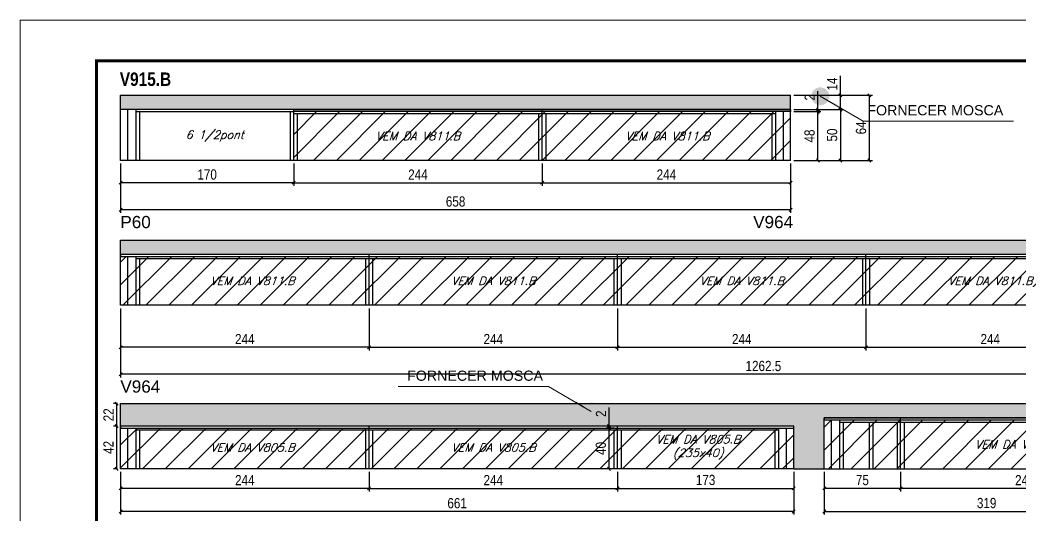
# Model space of a CAD drawing. Extents: x 3309 to 9563, y -2522 to 14608.
# Drawn here: x 6493 to 7475, y 10675 to 11162 of the extents above; entities that cross this region are included whole.
import ezdxf

# ---------------------------------------------------------------- set-up
doc = ezdxf.new("R2010")
doc.units = 0
doc.linetypes.add('DASHED', pattern=[0.75, 0.5, -0.25])
for name, color, linetype in [('5', 5, 'Continuous'), ('COTA', 241, 'Continuous'), ('NOMENCLATURA', 7, 'Continuous'), ('Painéis', 200, 'Continuous'), ('SARR_2.2x7', 40, 'Continuous'), ('SARR_3.5x7', 81, 'Continuous'), ('texto', 7, 'Continuous')]:
    doc.layers.add(name, color=color, linetype=linetype)
for name, color, linetype, lineweight in [('CARIMBO', 255, 'Continuous', 9), ('Folhas', 255, 'Continuous', 9), ('Hachura', 251, 'Continuous', 9), ('SARRAFO DE PRESSAO', 251, 'DASHED', 9)]:
    doc.layers.add(name, color=color, linetype=linetype, lineweight=lineweight)
doc.styles.add('ARIAL', font='arial.ttf')
doc.styles.add('COTA TECNICA', font='techl___.ttf', dxfattribs={"height": 10})
doc.styles.add('Romans', font='romans.shx')
doc.styles.get("Standard").update_dxf_attribs({"font": 'arial.ttf'})
doc.styles.add('TECNICA', font='techb___.ttf', dxfattribs={"height": 10})
doc.dimstyles.new('3x', dxfattribs={"dimtxt": 10, "dimasz": 5, "dimexe": 7, "dimexo": 5, "dimgap": 4, "dimtad": 1, "dimdec": 4, "dimlfac": 0.333333, "dimdsep": 46, "dimtxsty": 'Standard', "dimblk": 'DOT', "dimcen": 0.09, "dimclrd": 1, "dimclre": 1, "dimclrt": 2, "dimadec": 0, "dimazin": 2, "dimtfac": 1, "dimtdec": 4, "dimtmove": 0, "dimatfit": 3, "dimldrblk": 'DOT', "dimfxl": 1, "dimtolj": 1, "dimtzin": 0, "dimlwd": 9, "dimlwe": 9, "dimarcsym": 0})
doc.dimstyles.new('PAINEL', dxfattribs={"dimtxt": 10, "dimasz": 3, "dimexe": 3, "dimexo": 3, "dimgap": 3, "dimtad": 1, "dimdec": 1, "dimzin": 12, "dimdsep": 46, "dimtxsty": 'COTA TECNICA', "dimblk1": 'OBLIQUE', "dimblk2": 'OBLIQUE', "dimsah": 1, "dimcen": 0.9, "dimclrd": 4, "dimclre": 4, "dimclrt": 240, "dimadec": 1, "dimazin": 3, "dimtfac": 1, "dimtdec": 1, "dimtmove": 0, "dimatfit": 3, "dimfxl": 1, "dimtolj": 1, "dimtzin": 12, "dimarcsym": 0})

# ---------------------------------------------------------------- blocks, each defined once
blk = doc.blocks.new('9999999999')
at = {"layer": 'Folhas'}
blk.add_lwpolyline([(98138.98, 34190.21), (99623.98, 34190.21), (99623.98, 35240.21), (98138.98, 35240.21)], close=True, dxfattribs=at)
at = {"layer": 'Folhas', "color": 30, "const_width": 3}
blk.add_lwpolyline([(98213.98, 34230.21), (99583.98, 34230.21), (99583.98, 35200.21), (98213.98, 35200.21)], close=True, dxfattribs=at)
blk = doc.blocks.new('_Oblique')
at = {"color": 0, "linetype": 'ByBlock', "lineweight": -2}
blk.add_line((-0.5, -0.5), (0.5, 0.5), dxfattribs=at)
blk = doc.blocks.new('*D1642')
at = {"layer": 'COTA', "color": 4, "linetype": 'ByBlock', "lineweight": -2, "transparency": 16777216}
for p, q in [((6591.6, 11021.24), (6591.6, 10999.34)), ((6761.6, 11021.24), (6761.6, 10999.34)), ((6761.6, 11002.34), (6591.6, 11002.34))]:
    blk.add_line(p, q, dxfattribs=at)
at = {"layer": 'Defpoints', "color": 0, "linetype": 'ByBlock', "transparency": 16777216}
for p in [(6591.6, 11024.24), (6761.6, 11024.24), (6591.6, 11002.34)]:
    blk.add_point(p, dxfattribs=at)
at = {"layer": 'COTA', "color": 4, "linetype": 'ByBlock', "lineweight": -2, "transparency": 16777216, "xscale": 3, "yscale": 3, "zscale": 3, "rotation": 180}
blk.add_blockref('_Oblique', (6591.6, 11002.34), dxfattribs=at)
at = {"layer": 'COTA', "color": 4, "linetype": 'ByBlock', "lineweight": -2, "transparency": 16777216, "xscale": 3, "yscale": 3, "zscale": 3}
blk.add_blockref('_Oblique', (6761.6, 11002.34), dxfattribs=at)
at = {"layer": 'COTA', "color": 240, "linetype": 'ByBlock', "transparency": 16777216, "insert": (6676.6, 11010.44), "char_height": 10, "attachment_point": 5, "style": 'COTA TECNICA'}
blk.add_mtext('\\A1;170', dxfattribs=at)
blk = doc.blocks.new('*D1645')
at = {"layer": 'COTA', "color": 4, "linetype": 'ByBlock', "lineweight": -2, "transparency": 16777216}
for p, q in [((6591.6, 11021.24), (6591.6, 10972.82)), ((7249.6, 11021.24), (7249.6, 10972.82)), ((7249.6, 10975.82), (6591.6, 10975.82))]:
    blk.add_line(p, q, dxfattribs=at)
at = {"layer": 'Defpoints', "color": 0, "linetype": 'ByBlock', "transparency": 16777216}
for p in [(6591.6, 11024.24), (7249.6, 11024.24), (6591.6, 10975.82)]:
    blk.add_point(p, dxfattribs=at)
at = {"layer": 'COTA', "color": 4, "linetype": 'ByBlock', "lineweight": -2, "transparency": 16777216, "xscale": 3, "yscale": 3, "zscale": 3, "rotation": 180}
blk.add_blockref('_Oblique', (6591.6, 10975.82), dxfattribs=at)
at = {"layer": 'COTA', "color": 4, "linetype": 'ByBlock', "lineweight": -2, "transparency": 16777216, "xscale": 3, "yscale": 3, "zscale": 3}
blk.add_blockref('_Oblique', (7249.6, 10975.82), dxfattribs=at)
at = {"layer": 'COTA', "color": 240, "linetype": 'ByBlock', "transparency": 16777216, "insert": (6920.6, 10983.95), "char_height": 10, "attachment_point": 5, "style": 'COTA TECNICA'}
blk.add_mtext('\\A1;658', dxfattribs=at)
blk = doc.blocks.new('*D1643')
at = {"layer": 'COTA', "color": 4, "lineweight": -2, "transparency": 16777216}
for p, q in [((6761.6, 11021.24), (6761.6, 10999.34)), ((7005.6, 11021.24), (7005.6, 10999.34)), ((6761.6, 11002.34), (7005.6, 11002.34))]:
    blk.add_line(p, q, dxfattribs=at)
at = {"layer": 'Defpoints', "color": 0, "transparency": 16777216}
for p in [(6761.6, 11024.24, 0), (7005.6, 11024.24, 0), (7005.6, 11002.34)]:
    blk.add_point(p, dxfattribs=at)
at = {"layer": 'COTA', "color": 4, "lineweight": -2, "transparency": 16777216, "xscale": 3, "yscale": 3, "zscale": 3, "rotation": 180}
blk.add_blockref('_Oblique', (6761.6, 11002.34), dxfattribs=at)
at = {"layer": 'COTA', "color": 4, "lineweight": -2, "transparency": 16777216, "xscale": 3, "yscale": 3, "zscale": 3}
blk.add_blockref('_Oblique', (7005.6, 11002.34), dxfattribs=at)
at = {"layer": 'COTA', "color": 240, "transparency": 16777216, "insert": (6883.6, 11010.41), "char_height": 10, "attachment_point": 5, "style": 'COTA TECNICA'}
blk.add_mtext('\\A1;244', dxfattribs=at)
blk = doc.blocks.new('*D1646')
at = {"layer": 'COTA', "color": 4, "lineweight": -2, "transparency": 16777216}
for p, q in [((7005.6, 11021.24), (7005.6, 10999.34)), ((7249.6, 11021.24), (7249.6, 10999.34)), ((7005.6, 11002.34), (7249.6, 11002.34))]:
    blk.add_line(p, q, dxfattribs=at)
at = {"layer": 'Defpoints', "color": 0, "transparency": 16777216}
for p in [(7005.6, 11024.24, 0), (7249.6, 11024.24, 0), (7249.6, 11002.34)]:
    blk.add_point(p, dxfattribs=at)
at = {"layer": 'COTA', "color": 4, "lineweight": -2, "transparency": 16777216, "xscale": 3, "yscale": 3, "zscale": 3, "rotation": 180}
blk.add_blockref('_Oblique', (7005.6, 11002.34), dxfattribs=at)
at = {"layer": 'COTA', "color": 4, "lineweight": -2, "transparency": 16777216, "xscale": 3, "yscale": 3, "zscale": 3}
blk.add_blockref('_Oblique', (7249.6, 11002.34), dxfattribs=at)
at = {"layer": 'COTA', "color": 240, "transparency": 16777216, "insert": (7127.6, 11010.41), "char_height": 10, "attachment_point": 5, "style": 'COTA TECNICA'}
blk.add_mtext('\\A1;244', dxfattribs=at)
blk = doc.blocks.new('*D1649')
at = {"layer": 'COTA', "color": 4, "linetype": 'ByBlock', "lineweight": -2, "transparency": 16777216}
for p, q in [((6591.6, 10879.06), (6591.6, 10837.87)), ((6835.6, 10879.06), (6835.6, 10837.87)), ((6835.6, 10840.87), (6591.6, 10840.87))]:
    blk.add_line(p, q, dxfattribs=at)
at = {"layer": 'Defpoints', "color": 0, "linetype": 'ByBlock', "transparency": 16777216}
for p in [(6591.6, 10882.06), (6835.6, 10882.06), (6591.6, 10840.87)]:
    blk.add_point(p, dxfattribs=at)
at = {"layer": 'COTA', "color": 4, "linetype": 'ByBlock', "lineweight": -2, "transparency": 16777216, "xscale": 3, "yscale": 3, "zscale": 3, "rotation": 180}
blk.add_blockref('_Oblique', (6591.6, 10840.87), dxfattribs=at)
at = {"layer": 'COTA', "color": 4, "linetype": 'ByBlock', "lineweight": -2, "transparency": 16777216, "xscale": 3, "yscale": 3, "zscale": 3}
blk.add_blockref('_Oblique', (6835.6, 10840.87), dxfattribs=at)
at = {"layer": 'COTA', "color": 240, "linetype": 'ByBlock', "transparency": 16777216, "insert": (6713.6, 10848.94), "char_height": 10, "attachment_point": 5, "style": 'COTA TECNICA'}
blk.add_mtext('\\A1;244', dxfattribs=at)
blk = doc.blocks.new('*D1652')
at = {"layer": 'COTA', "color": 4, "linetype": 'ByBlock', "lineweight": -2, "transparency": 16777216}
for p, q in [((6591.6, 10879.06), (6591.6, 10811.35)), ((7854.1, 10879.06), (7854.1, 10811.35)), ((7854.1, 10814.35), (6591.6, 10814.35))]:
    blk.add_line(p, q, dxfattribs=at)
at = {"layer": 'Defpoints', "color": 0, "linetype": 'ByBlock', "transparency": 16777216}
for p in [(6591.6, 10882.06), (7854.1, 10882.06), (6591.6, 10814.35)]:
    blk.add_point(p, dxfattribs=at)
at = {"layer": 'COTA', "color": 4, "linetype": 'ByBlock', "lineweight": -2, "transparency": 16777216, "xscale": 3, "yscale": 3, "zscale": 3, "rotation": 180}
blk.add_blockref('_Oblique', (6591.6, 10814.35), dxfattribs=at)
at = {"layer": 'COTA', "color": 4, "linetype": 'ByBlock', "lineweight": -2, "transparency": 16777216, "xscale": 3, "yscale": 3, "zscale": 3}
blk.add_blockref('_Oblique', (7854.1, 10814.35), dxfattribs=at)
at = {"layer": 'COTA', "color": 240, "linetype": 'ByBlock', "transparency": 16777216, "insert": (7222.85, 10822.46), "char_height": 10, "attachment_point": 5, "style": 'COTA TECNICA'}
blk.add_mtext('\\A1;1262.5', dxfattribs=at)
blk = doc.blocks.new('*D1650')
at = {"layer": 'COTA', "color": 4, "lineweight": -2, "transparency": 16777216}
for p, q in [((6835.6, 10879.06), (6835.6, 10837.87)), ((7079.6, 10879.06), (7079.6, 10837.87)), ((6835.6, 10840.87), (7079.6, 10840.87))]:
    blk.add_line(p, q, dxfattribs=at)
at = {"layer": 'Defpoints', "color": 0, "transparency": 16777216}
for p in [(6835.6, 10882.06, 0), (7079.6, 10882.06, 0), (7079.6, 10840.87)]:
    blk.add_point(p, dxfattribs=at)
at = {"layer": 'COTA', "color": 4, "lineweight": -2, "transparency": 16777216, "xscale": 3, "yscale": 3, "zscale": 3, "rotation": 180}
blk.add_blockref('_Oblique', (6835.6, 10840.87), dxfattribs=at)
at = {"layer": 'COTA', "color": 4, "lineweight": -2, "transparency": 16777216, "xscale": 3, "yscale": 3, "zscale": 3}
blk.add_blockref('_Oblique', (7079.6, 10840.87), dxfattribs=at)
at = {"layer": 'COTA', "color": 240, "transparency": 16777216, "insert": (6957.6, 10848.94), "char_height": 10, "attachment_point": 5, "style": 'COTA TECNICA'}
blk.add_mtext('\\A1;244', dxfattribs=at)
blk = doc.blocks.new('*D1655')
at = {"layer": 'COTA', "color": 4, "lineweight": -2, "transparency": 16777216}
for p, q in [((7079.6, 10879.06), (7079.6, 10837.87)), ((7323.6, 10879.06), (7323.6, 10837.87)), ((7079.6, 10840.87), (7323.6, 10840.87))]:
    blk.add_line(p, q, dxfattribs=at)
at = {"layer": 'Defpoints', "color": 0, "transparency": 16777216}
for p in [(7079.6, 10882.06), (7323.6, 10882.06), (7323.6, 10840.87)]:
    blk.add_point(p, dxfattribs=at)
at = {"layer": 'COTA', "color": 4, "lineweight": -2, "transparency": 16777216, "xscale": 3, "yscale": 3, "zscale": 3, "rotation": 180}
blk.add_blockref('_Oblique', (7079.6, 10840.87), dxfattribs=at)
at = {"layer": 'COTA', "color": 4, "lineweight": -2, "transparency": 16777216, "xscale": 3, "yscale": 3, "zscale": 3}
blk.add_blockref('_Oblique', (7323.6, 10840.87), dxfattribs=at)
at = {"layer": 'COTA', "color": 240, "transparency": 16777216, "insert": (7201.6, 10848.94), "char_height": 10, "attachment_point": 5, "style": 'COTA TECNICA'}
blk.add_mtext('\\A1;244', dxfattribs=at)
blk = doc.blocks.new('*D1656')
at = {"layer": 'COTA', "color": 4, "lineweight": -2, "transparency": 16777216}
for p, q in [((7323.6, 10879.06), (7323.6, 10837.87)), ((7567.6, 10879.06), (7567.6, 10837.87)), ((7323.6, 10840.87), (7567.6, 10840.87))]:
    blk.add_line(p, q, dxfattribs=at)
at = {"layer": 'Defpoints', "color": 0, "transparency": 16777216}
for p in [(7323.6, 10882.06), (7567.6, 10882.06), (7567.6, 10840.87)]:
    blk.add_point(p, dxfattribs=at)
at = {"layer": 'COTA', "color": 4, "lineweight": -2, "transparency": 16777216, "xscale": 3, "yscale": 3, "zscale": 3, "rotation": 180}
blk.add_blockref('_Oblique', (7323.6, 10840.87), dxfattribs=at)
at = {"layer": 'COTA', "color": 4, "lineweight": -2, "transparency": 16777216, "xscale": 3, "yscale": 3, "zscale": 3}
blk.add_blockref('_Oblique', (7567.6, 10840.87), dxfattribs=at)
at = {"layer": 'COTA', "color": 240, "transparency": 16777216, "insert": (7445.6, 10848.94), "char_height": 10, "attachment_point": 5, "style": 'COTA TECNICA'}
blk.add_mtext('\\A1;244', dxfattribs=at)
blk = doc.blocks.new('*D1660')
at = {"layer": 'COTA', "color": 4, "linetype": 'ByBlock', "lineweight": -2, "transparency": 16777216}
for p, q in [((6591.6, 10718.59), (6591.6, 10699.38)), ((6835.6, 10718.59), (6835.6, 10699.38)), ((6835.6, 10702.38), (6591.6, 10702.38))]:
    blk.add_line(p, q, dxfattribs=at)
at = {"layer": 'Defpoints', "color": 0, "linetype": 'ByBlock', "transparency": 16777216}
for p in [(6591.6, 10721.59), (6835.6, 10721.59), (6591.6, 10702.38)]:
    blk.add_point(p, dxfattribs=at)
at = {"layer": 'COTA', "color": 4, "linetype": 'ByBlock', "lineweight": -2, "transparency": 16777216, "xscale": 3, "yscale": 3, "zscale": 3, "rotation": 180}
blk.add_blockref('_Oblique', (6591.6, 10702.38), dxfattribs=at)
at = {"layer": 'COTA', "color": 4, "linetype": 'ByBlock', "lineweight": -2, "transparency": 16777216, "xscale": 3, "yscale": 3, "zscale": 3}
blk.add_blockref('_Oblique', (6835.6, 10702.38), dxfattribs=at)
at = {"layer": 'COTA', "color": 240, "linetype": 'ByBlock', "transparency": 16777216, "insert": (6713.6, 10710.45), "char_height": 10, "attachment_point": 5, "style": 'COTA TECNICA'}
blk.add_mtext('\\A1;244', dxfattribs=at)
blk = doc.blocks.new('*D1662')
at = {"layer": 'COTA', "color": 4, "linetype": 'ByBlock', "lineweight": -2, "transparency": 16777216}
for p, q in [((6591.6, 10718.59), (6591.6, 10676.69)), ((7252.6, 10718.59), (7252.6, 10676.69)), ((7252.6, 10679.69), (6591.6, 10679.69))]:
    blk.add_line(p, q, dxfattribs=at)
at = {"layer": 'Defpoints', "color": 0, "linetype": 'ByBlock', "transparency": 16777216}
for p in [(6591.6, 10721.59), (7252.6, 10721.59), (6591.6, 10679.69)]:
    blk.add_point(p, dxfattribs=at)
at = {"layer": 'COTA', "color": 4, "linetype": 'ByBlock', "lineweight": -2, "transparency": 16777216, "xscale": 3, "yscale": 3, "zscale": 3, "rotation": 180}
blk.add_blockref('_Oblique', (6591.6, 10679.69), dxfattribs=at)
at = {"layer": 'COTA', "color": 4, "linetype": 'ByBlock', "lineweight": -2, "transparency": 16777216, "xscale": 3, "yscale": 3, "zscale": 3}
blk.add_blockref('_Oblique', (7252.6, 10679.69), dxfattribs=at)
at = {"layer": 'COTA', "color": 240, "linetype": 'ByBlock', "transparency": 16777216, "insert": (6922.1, 10687.79), "char_height": 10, "attachment_point": 5, "style": 'COTA TECNICA'}
blk.add_mtext('\\A1;661', dxfattribs=at)
blk = doc.blocks.new('*D1661')
at = {"layer": 'COTA', "color": 4, "lineweight": -2, "transparency": 16777216}
for p, q in [((6835.6, 10718.59), (6835.6, 10699.38)), ((7079.6, 10718.59), (7079.6, 10699.38)), ((6835.6, 10702.38), (7079.6, 10702.38))]:
    blk.add_line(p, q, dxfattribs=at)
at = {"layer": 'Defpoints', "color": 0, "transparency": 16777216}
for p in [(6835.6, 10721.59, 0), (7079.6, 10721.59, 0), (7079.6, 10702.38)]:
    blk.add_point(p, dxfattribs=at)
at = {"layer": 'COTA', "color": 4, "lineweight": -2, "transparency": 16777216, "xscale": 3, "yscale": 3, "zscale": 3, "rotation": 180}
blk.add_blockref('_Oblique', (6835.6, 10702.38), dxfattribs=at)
at = {"layer": 'COTA', "color": 4, "lineweight": -2, "transparency": 16777216, "xscale": 3, "yscale": 3, "zscale": 3}
blk.add_blockref('_Oblique', (7079.6, 10702.38), dxfattribs=at)
at = {"layer": 'COTA', "color": 240, "transparency": 16777216, "insert": (6957.6, 10710.45), "char_height": 10, "attachment_point": 5, "style": 'COTA TECNICA'}
blk.add_mtext('\\A1;244', dxfattribs=at)
blk = doc.blocks.new('*D1663')
at = {"layer": 'COTA', "color": 4, "lineweight": -2, "transparency": 16777216}
for p, q in [((7079.6, 10718.59), (7079.6, 10699.38)), ((7252.6, 10718.59), (7252.6, 10699.38)), ((7079.6, 10702.38), (7252.6, 10702.38))]:
    blk.add_line(p, q, dxfattribs=at)
at = {"layer": 'Defpoints', "color": 0, "transparency": 16777216}
for p in [(7079.6, 10721.59, 0), (7252.6, 10721.59, 0), (7252.6, 10702.38)]:
    blk.add_point(p, dxfattribs=at)
at = {"layer": 'COTA', "color": 4, "lineweight": -2, "transparency": 16777216, "xscale": 3, "yscale": 3, "zscale": 3, "rotation": 180}
blk.add_blockref('_Oblique', (7079.6, 10702.38), dxfattribs=at)
at = {"layer": 'COTA', "color": 4, "lineweight": -2, "transparency": 16777216, "xscale": 3, "yscale": 3, "zscale": 3}
blk.add_blockref('_Oblique', (7252.6, 10702.38), dxfattribs=at)
at = {"layer": 'COTA', "color": 240, "transparency": 16777216, "insert": (7166.1, 10710.6), "char_height": 10, "attachment_point": 5, "style": 'COTA TECNICA'}
blk.add_mtext('\\A1;173', dxfattribs=at)
blk = doc.blocks.new('*D1664')
at = {"layer": 'COTA', "color": 4, "lineweight": -2, "transparency": 16777216}
for p, q in [((6588.6, 10763.59), (6584.83, 10763.59)), ((6587.83, 10721.59), (6587.83, 10763.59)), ((6588.6, 10721.59), (6584.83, 10721.59))]:
    blk.add_line(p, q, dxfattribs=at)
at = {"layer": 'Defpoints', "color": 0, "transparency": 16777216}
for p in [(6587.83, 10763.59), (6591.6, 10763.59), (6591.6, 10721.59)]:
    blk.add_point(p, dxfattribs=at)
at = {"layer": 'COTA', "color": 4, "lineweight": -2, "transparency": 16777216, "xscale": 3, "yscale": 3, "zscale": 3}
for p, rotation in [((6587.83, 10763.59), 90), ((6587.83, 10721.59), 270)]:
    blk.add_blockref('_Oblique', p, dxfattribs=dict(at, rotation=rotation))
at = {"layer": 'COTA', "color": 240, "transparency": 16777216, "insert": (6579.76, 10742.59), "char_height": 10, "attachment_point": 5, "rotation": 90, "style": 'COTA TECNICA'}
blk.add_mtext('\\A1;42', dxfattribs=at)
blk = doc.blocks.new('*D1665')
at = {"layer": 'COTA', "color": 4, "lineweight": -2, "transparency": 16777216}
for p, q in [((6588.6, 10785.59), (6584.83, 10785.59)), ((6587.83, 10763.59), (6587.83, 10785.59)), ((6588.6, 10763.59), (6584.83, 10763.59))]:
    blk.add_line(p, q, dxfattribs=at)
at = {"layer": 'Defpoints', "color": 0, "transparency": 16777216}
for p in [(6587.83, 10785.59), (6591.6, 10785.59), (6591.6, 10763.59)]:
    blk.add_point(p, dxfattribs=at)
at = {"layer": 'COTA', "color": 4, "lineweight": -2, "transparency": 16777216, "xscale": 3, "yscale": 3, "zscale": 3}
for p, rotation in [((6587.83, 10785.59), 90), ((6587.83, 10763.59), 270)]:
    blk.add_blockref('_Oblique', p, dxfattribs=dict(at, rotation=rotation))
at = {"layer": 'COTA', "color": 240, "transparency": 16777216, "insert": (6579.83, 10774.59), "char_height": 10, "attachment_point": 5, "rotation": 90, "style": 'COTA TECNICA'}
blk.add_mtext('\\A1;22', dxfattribs=at)
blk = doc.blocks.new('*D1667')
at = {"layer": 'COTA', "color": 4, "linetype": 'ByBlock', "lineweight": -2, "transparency": 16777216}
for p, q in [((7282.6, 10718.59), (7282.6, 10676.69)), ((7601.56, 10718.59), (7601.56, 10676.69)), ((7282.6, 10679.69), (7601.56, 10679.69))]:
    blk.add_line(p, q, dxfattribs=at)
at = {"layer": 'Defpoints', "color": 0, "linetype": 'ByBlock', "transparency": 16777216}
for p in [(7282.6, 10721.59), (7601.56, 10721.59), (7601.56, 10679.69)]:
    blk.add_point(p, dxfattribs=at)
at = {"layer": 'COTA', "color": 4, "linetype": 'ByBlock', "lineweight": -2, "transparency": 16777216, "xscale": 3, "yscale": 3, "zscale": 3, "rotation": 180}
blk.add_blockref('_Oblique', (7282.6, 10679.69), dxfattribs=at)
at = {"layer": 'COTA', "color": 4, "linetype": 'ByBlock', "lineweight": -2, "transparency": 16777216, "xscale": 3, "yscale": 3, "zscale": 3}
blk.add_blockref('_Oblique', (7601.56, 10679.69), dxfattribs=at)
at = {"layer": 'COTA', "color": 240, "linetype": 'ByBlock', "transparency": 16777216, "insert": (7442.08, 10687.94), "char_height": 10, "attachment_point": 5, "style": 'COTA TECNICA'}
blk.add_mtext('\\A1;319', dxfattribs=at)
blk = doc.blocks.new('*D1668')
at = {"layer": 'COTA', "color": 4, "lineweight": -2, "transparency": 16777216}
for p, q in [((7357.56, 10718.59), (7357.56, 10699.38)), ((7601.56, 10718.59), (7601.56, 10699.38)), ((7601.56, 10702.38), (7357.56, 10702.38))]:
    blk.add_line(p, q, dxfattribs=at)
at = {"layer": 'Defpoints', "color": 0, "transparency": 16777216}
for p in [(7357.56, 10721.59), (7601.56, 10721.59), (7357.56, 10702.38)]:
    blk.add_point(p, dxfattribs=at)
at = {"layer": 'COTA', "color": 4, "lineweight": -2, "transparency": 16777216, "xscale": 3, "yscale": 3, "zscale": 3, "rotation": 180}
blk.add_blockref('_Oblique', (7357.56, 10702.38), dxfattribs=at)
at = {"layer": 'COTA', "color": 4, "lineweight": -2, "transparency": 16777216, "xscale": 3, "yscale": 3, "zscale": 3}
blk.add_blockref('_Oblique', (7601.56, 10702.38), dxfattribs=at)
at = {"layer": 'COTA', "color": 240, "transparency": 16777216, "insert": (7479.56, 10710.45), "char_height": 10, "attachment_point": 5, "style": 'COTA TECNICA'}
blk.add_mtext('\\A1;244', dxfattribs=at)
blk = doc.blocks.new('*D1669')
at = {"layer": 'COTA', "color": 4, "lineweight": -2, "transparency": 16777216}
for p, q in [((7282.6, 10718.59), (7282.6, 10699.38)), ((7357.56, 10718.59), (7357.56, 10699.38)), ((7357.56, 10702.38), (7282.6, 10702.38))]:
    blk.add_line(p, q, dxfattribs=at)
at = {"layer": 'Defpoints', "color": 0, "transparency": 16777216}
for p in [(7282.6, 10721.59), (7357.56, 10721.59), (7282.6, 10702.38)]:
    blk.add_point(p, dxfattribs=at)
at = {"layer": 'COTA', "color": 4, "lineweight": -2, "transparency": 16777216, "xscale": 3, "yscale": 3, "zscale": 3, "rotation": 180}
blk.add_blockref('_Oblique', (7282.6, 10702.38), dxfattribs=at)
at = {"layer": 'COTA', "color": 4, "lineweight": -2, "transparency": 16777216, "xscale": 3, "yscale": 3, "zscale": 3}
blk.add_blockref('_Oblique', (7357.56, 10702.38), dxfattribs=at)
at = {"layer": 'COTA', "color": 240, "transparency": 16777216, "insert": (7320.08, 10710.49), "char_height": 10, "attachment_point": 5, "style": 'COTA TECNICA'}
blk.add_mtext('\\A1;75', dxfattribs=at)
blk = doc.blocks.new('_Dot')
at = {"color": 0, "linetype": 'ByBlock', "lineweight": -2}
blk.add_line((-0.5, 0), (-1, 0), dxfattribs=at)
at = {"color": 0, "linetype": 'ByBlock', "const_width": 0.5}
blk.add_lwpolyline([(-0.25, 0, 1), (0.25, 0, 1)], format="xyb", close=True, dxfattribs=at)
blk = doc.blocks.new('*D2578')
at = {"layer": 'COTA', "color": 4, "lineweight": -2, "transparency": 16777216}
for p, q in [((7252.6, 11074.24), (7301.48, 11074.24)), ((7298.48, 11074.24), (7298.48, 11024.24)), ((7252.6, 11024.24), (7301.48, 11024.24))]:
    blk.add_line(p, q, dxfattribs=at)
at = {"layer": 'Defpoints', "color": 0, "transparency": 16777216}
for p in [(7249.6, 11074.24, 0), (7249.6, 11024.24, 0), (7298.48, 11024.24)]:
    blk.add_point(p, dxfattribs=at)
at = {"layer": 'COTA', "color": 4, "lineweight": -2, "transparency": 16777216, "xscale": 3, "yscale": 3, "zscale": 3}
for p, rotation in [((7298.48, 11074.24), 90), ((7298.48, 11024.24), 270)]:
    blk.add_blockref('_Oblique', p, dxfattribs=dict(at, rotation=rotation))
at = {"layer": 'COTA', "color": 240, "transparency": 16777216, "insert": (7290.37, 11049.24), "char_height": 10, "attachment_point": 5, "rotation": 90, "style": 'COTA TECNICA'}
blk.add_mtext('\\A1;50', dxfattribs=at)
blk = doc.blocks.new('*D2579')
at = {"layer": 'COTA', "color": 4, "lineweight": -2, "transparency": 16777216}
for p, q in [((7298.48, 11088.24), (7298.48, 11107.35)), ((7252.6, 11088.24), (7301.48, 11088.24)), ((7298.48, 11074.24), (7298.48, 11088.24)), ((7252.6, 11074.24), (7301.48, 11074.24))]:
    blk.add_line(p, q, dxfattribs=at)
at = {"layer": 'Defpoints', "color": 0, "transparency": 16777216}
for p in [(7249.6, 11088.24, 0), (7298.48, 11088.24), (7249.6, 11074.24, 0)]:
    blk.add_point(p, dxfattribs=at)
at = {"layer": 'COTA', "color": 4, "lineweight": -2, "transparency": 16777216, "xscale": 3, "yscale": 3, "zscale": 3}
for p, rotation in [((7298.48, 11088.24), 90), ((7298.48, 11074.24), 270)]:
    blk.add_blockref('_Oblique', p, dxfattribs=dict(at, rotation=rotation))
at = {"layer": 'COTA', "color": 240, "transparency": 16777216, "insert": (7290.41, 11099.29), "char_height": 10, "attachment_point": 5, "rotation": 90, "style": 'COTA TECNICA'}
blk.add_mtext('\\A1;14', dxfattribs=at)
blk = doc.blocks.new('*D2580')
at = {"layer": 'COTA', "color": 4, "lineweight": -2, "transparency": 16777216}
for p, q in [((7252.6, 11072.24), (7279.35, 11072.24)), ((7276.35, 11024.24), (7276.35, 11072.24)), ((7252.6, 11024.24), (7279.35, 11024.24))]:
    blk.add_line(p, q, dxfattribs=at)
at = {"layer": 'Defpoints', "color": 0, "transparency": 16777216}
for p in [(7249.6, 11072.24, 0), (7276.35, 11072.24), (7249.6, 11024.24, 0)]:
    blk.add_point(p, dxfattribs=at)
at = {"layer": 'COTA', "color": 4, "lineweight": -2, "transparency": 16777216, "xscale": 3, "yscale": 3, "zscale": 3}
for p, rotation in [((7276.35, 11072.24), 90), ((7276.35, 11024.24), 270)]:
    blk.add_blockref('_Oblique', p, dxfattribs=dict(at, rotation=rotation))
at = {"layer": 'COTA', "color": 240, "transparency": 16777216, "insert": (7268.25, 11048.24), "char_height": 10, "attachment_point": 5, "rotation": 90, "style": 'COTA TECNICA'}
blk.add_mtext('\\A1;48', dxfattribs=at)
blk = doc.blocks.new('*D2581')
at = {"layer": 'COTA', "color": 4, "lineweight": -2, "transparency": 16777216}
for p, q in [((7276.35, 11074.24), (7276.35, 11092.35)), ((7252.6, 11074.24), (7279.35, 11074.24)), ((7252.6, 11072.24), (7279.35, 11072.24)), ((7276.35, 11072.24), (7276.35, 11074.24)), ((7276.35, 11072.24), (7276.35, 11069.24))]:
    blk.add_line(p, q, dxfattribs=at)
at = {"layer": 'Defpoints', "color": 0, "transparency": 16777216}
for p in [(7249.6, 11074.24, 0), (7249.6, 11072.24, 0), (7276.35, 11074.24)]:
    blk.add_point(p, dxfattribs=at)
at = {"layer": 'COTA', "color": 4, "lineweight": -2, "transparency": 16777216, "xscale": 3, "yscale": 3, "zscale": 3}
for p, rotation in [((7276.35, 11074.24), 270), ((7276.35, 11072.24), 90)]:
    blk.add_blockref('_Oblique', p, dxfattribs=dict(at, rotation=rotation))
at = {"layer": 'COTA', "color": 240, "transparency": 16777216, "insert": (7268.35, 11086.29), "char_height": 10, "attachment_point": 5, "rotation": 90, "style": 'COTA TECNICA'}
blk.add_mtext('\\A1;2', dxfattribs=at)
blk = doc.blocks.new('*D2582')
at = {"layer": 'COTA', "color": 4, "lineweight": -2, "transparency": 16777216}
for p, q in [((7252.6, 11088.24), (7329.84, 11088.24)), ((7326.84, 11088.24), (7326.84, 11024.24)), ((7252.6, 11024.24), (7329.84, 11024.24))]:
    blk.add_line(p, q, dxfattribs=at)
at = {"layer": 'Defpoints', "color": 0, "transparency": 16777216}
for p in [(7249.6, 11088.24, 0), (7249.6, 11024.24, 0), (7326.84, 11024.24)]:
    blk.add_point(p, dxfattribs=at)
at = {"layer": 'COTA', "color": 4, "lineweight": -2, "transparency": 16777216, "xscale": 3, "yscale": 3, "zscale": 3}
for p, rotation in [((7326.84, 11088.24), 90), ((7326.84, 11024.24), 270)]:
    blk.add_blockref('_Oblique', p, dxfattribs=dict(at, rotation=rotation))
at = {"layer": 'COTA', "color": 240, "transparency": 16777216, "insert": (7318.74, 11056.24), "char_height": 10, "attachment_point": 5, "rotation": 90, "style": 'COTA TECNICA'}
blk.add_mtext('\\A1;64', dxfattribs=at)
blk = doc.blocks.new('*D2588')
at = {"layer": 'COTA', "color": 4, "lineweight": -2, "transparency": 16777216}
for p, q in [((7076.6, 10761.59), (7068.35, 10761.59)), ((7071.35, 10721.59), (7071.35, 10761.59)), ((7076.6, 10721.59), (7068.35, 10721.59))]:
    blk.add_line(p, q, dxfattribs=at)
at = {"layer": 'Defpoints', "color": 0, "transparency": 16777216}
for p in [(7071.35, 10761.59), (7079.6, 10761.59), (7079.6, 10721.59)]:
    blk.add_point(p, dxfattribs=at)
at = {"layer": 'COTA', "color": 4, "lineweight": -2, "transparency": 16777216, "xscale": 3, "yscale": 3, "zscale": 3}
for p, rotation in [((7071.35, 10761.59), 90), ((7071.35, 10721.59), 270)]:
    blk.add_blockref('_Oblique', p, dxfattribs=dict(at, rotation=rotation))
at = {"layer": 'COTA', "color": 240, "transparency": 16777216, "insert": (7063.24, 10741.59), "char_height": 10, "attachment_point": 5, "rotation": 90, "style": 'COTA TECNICA'}
blk.add_mtext('\\A1;40', dxfattribs=at)
blk = doc.blocks.new('*D2589')
at = {"layer": 'COTA', "color": 4, "lineweight": -2, "transparency": 16777216}
for p, q in [((7071.35, 10763.59), (7071.35, 10781.7)), ((7076.6, 10763.59), (7068.35, 10763.59)), ((7071.35, 10761.59), (7071.35, 10763.59)), ((7076.6, 10761.59), (7068.35, 10761.59)), ((7071.35, 10761.59), (7071.35, 10758.59))]:
    blk.add_line(p, q, dxfattribs=at)
at = {"layer": 'Defpoints', "color": 0, "transparency": 16777216}
for p in [(7071.35, 10763.59), (7079.6, 10763.59), (7079.6, 10761.59)]:
    blk.add_point(p, dxfattribs=at)
at = {"layer": 'COTA', "color": 4, "lineweight": -2, "transparency": 16777216, "xscale": 3, "yscale": 3, "zscale": 3}
for p, rotation in [((7071.35, 10763.59), 270), ((7071.35, 10761.59), 90)]:
    blk.add_blockref('_Oblique', p, dxfattribs=dict(at, rotation=rotation))
at = {"layer": 'COTA', "color": 240, "transparency": 16777216, "insert": (7063.35, 10775.65), "char_height": 10, "attachment_point": 5, "rotation": 90, "style": 'COTA TECNICA'}
blk.add_mtext('\\A1;2', dxfattribs=at)

msp = doc.modelspace()

# ---------------------------------------------------------------- hatches: boundary and pattern name
at = {"layer": 'COTA'}
h = msp.add_hatch(dxfattribs=at)
h.set_pattern_fill('AR-CONC', color=256, scale=0.03)
h.set_pattern_definition([(50, (-335.143, -2189.77), (5.4655401, -0.4781726), [0.5715, -6.2865]), (355, (-335.143, -2189.77), (-1.0573026, 5.7317054), [0.4572, -5.0292175]), (100.451445, (-334.6875, -2189.81), (4.4082374, 5.2535326), [0.4857003, -5.3427073]), (46.1842, (-335.143, -2188.246), (8.1323712, -1.2612698), [0.85725, -9.42975]), (96.63556, (-334.465, -2188.351), (7.122124, 7.4227837), [0.7285507, -8.0140682]), (351.18415, (-335.143, -2188.246), (7.122124, 7.4227837), [0.685799, -7.543792]), (21, (-334.381, -2188.627), (4.5484317, -3.067956), [0.5715, -6.2865]), (326, (-334.381, -2188.627), (1.8540609, 5.525639), [0.4572, -5.0292]), (71.451445, (-334.002, -2188.8827), (6.4024926, 2.457683), [0.4857003, -5.3426981]), (37.5, (-335.143, -2189.77), (0.0926581, 2.53665117), [0, -4.96824, 0, -5.1054, 0, -5.04825]), (7.5, (-335.143, -2189.77), (2.00458988, 3.00541724), [0, -2.91084, 0, -4.85394, 0, -1.92405]), (327.5, (-336.8423, -2189.77), (4.06771786, -0.17186232), [0, -1.905, 0, -5.9436, 0, -7.8867]), (317.5, (-337.6043, -2189.77), (4.44387544, 0.7627947), [0, -2.4765, 0, -3.94716, 0, -5.6007])])
h.paths.add_polyline_path([(7249.6, 11074.24), (7249.6, 11088.24), (6591.6, 11088.24), (6591.6, 11074.24)])
h = msp.add_hatch(dxfattribs=at)
h.set_pattern_fill('AR-CONC', color=256, scale=0.03)
h.set_pattern_definition([(50, (-335.143, -2331.9508), (5.4655401, -0.4781726), [0.5715, -6.2865]), (355, (-335.143, -2331.951), (-1.0573026, 5.7317054), [0.4572, -5.0292175]), (100.451445, (-334.6875, -2331.9906), (4.4082374, 5.2535326), [0.4857003, -5.3427073]), (46.1842, (-335.143, -2330.427), (8.1323712, -1.2612698), [0.85725, -9.42975]), (96.63556, (-334.465, -2330.532), (7.122124, 7.4227837), [0.7285507, -8.0140682]), (351.18415, (-335.143, -2330.427), (7.122124, 7.4227837), [0.685799, -7.543792]), (21, (-334.381, -2330.8078), (4.5484317, -3.067956), [0.5715, -6.2865]), (326, (-334.381, -2330.808), (1.8540609, 5.525639), [0.4572, -5.0292]), (71.451445, (-334.002, -2331.0634), (6.4024926, 2.457683), [0.4857003, -5.3426981]), (37.5, (-335.143, -2331.9508), (0.0926581, 2.53665117), [0, -4.96824, 0, -5.1054, 0, -5.04825]), (7.5, (-335.143, -2331.9508), (2.00458988, 3.00541724), [0, -2.91084, 0, -4.85394, 0, -1.92405]), (327.5, (-336.8423, -2331.9508), (4.06771786, -0.17186232), [0, -1.905, 0, -5.9436, 0, -7.8867]), (317.5, (-337.6043, -2331.9508), (4.44387544, 0.7627947), [0, -2.4765, 0, -3.94716, 0, -5.6007])])
h.paths.add_polyline_path([(6591.6, 10946.06), (6591.6, 10932.06), (7854.1, 10932.06), (7854.1, 10946.06)])
h = msp.add_hatch(dxfattribs=at)
h.set_pattern_fill('AR-CONC', color=256, scale=0.03)
h.set_pattern_definition([(50, (0, 39.767), (5.46554, -0.4781726), [0.5715, -6.2865]), (355, (0, 39.767), (-1.0573026, 5.7317054), [0.4572, -5.0292175]), (100.451445, (0.4555, 39.7273), (4.4082374, 5.2535326), [0.4857003, -5.3427073]), (46.1842, (0, 41.291), (8.1323712, -1.26127), [0.85725, -9.42975]), (96.63556, (0.678, 41.186), (7.122124, 7.4227837), [0.7285507, -8.014068]), (351.18415, (0, 41.291), (7.122124, 7.422784), [0.685799, -7.543792]), (21, (0.762, 40.91), (4.5484317, -3.067956), [0.5715, -6.2865]), (326, (0.762, 40.91), (1.8540609, 5.525639), [0.4572, -5.0292]), (71.451445, (1.141, 40.6545), (6.4024926, 2.457683), [0.4857003, -5.3426981]), (37.5, (0, 39.7672), (0.0926581, 2.53665117), [0, -4.96824, 0, -5.1054, 0, -5.04825]), (7.5, (0, 39.7672), (2.0045899, 3.00541724), [0, -2.91084, 0, -4.85394, 0, -1.92405]), (327.5, (-1.6993, 39.7672), (4.06771786, -0.17186232), [0, -1.905, 0, -5.9436, 0, -7.8867]), (317.5, (-2.4613, 39.7672), (4.4438754, 0.7627947), [0, -2.4765, 0, -3.94716, 0, -5.6007])])
h.paths.add_polyline_path([(7252.6, 10763.59), (7252.6, 10721.59), (7282.6, 10721.59), (7282.6, 10771.59), (7601.56, 10771.59), (7601.56, 10785.59), (6591.6, 10785.59), (6591.6, 10763.59)])
at = {"layer": 'Hachura'}
h = msp.add_hatch(dxfattribs=at)
h.set_pattern_fill('ANSI31', color=256, scale=5)
h.paths.add_polyline_path([(6761.6, 11072.24), (6761.6, 11024.24), (7005.6, 11024.24), (7005.6, 11072.24)])
h.paths.add_polyline_path([(7005.6, 11072.24), (7005.6, 11024.24), (7249.6, 11024.24), (7249.6, 11072.24)])
h.paths.add_polyline_path([(6591.6, 10930.06), (6591.6, 10882.06), (6835.6, 10882.06), (6835.6, 10930.06)])
h.paths.add_polyline_path([(6835.6, 10930.06), (6835.6, 10882.06), (7079.6, 10882.06), (7079.6, 10930.06)])
h.paths.add_polyline_path([(7323.6, 10882.06), (7323.6, 10930.06), (7079.6, 10930.06), (7079.6, 10882.06)])
h.paths.add_polyline_path([(7567.6, 10882.06), (7567.6, 10930.06), (7323.6, 10930.06), (7323.6, 10882.06)])
h.paths.add_polyline_path([(7567.6, 10882.06), (7610.1, 10882.06), (7610.1, 10930.06), (7567.6, 10930.06)])
h.paths.add_polyline_path([(7854.1, 10882.06), (7854.1, 10930.06), (7610.1, 10930.06), (7610.1, 10882.06)])
h.paths.add_polyline_path([(6758.6, 10423.9), (7002.6, 10423.9), (7002.6, 10471.9), (6758.6, 10471.9)])
h.paths.add_polyline_path([(7246.6, 10423.9), (7246.6, 10471.9), (7002.6, 10471.9), (7002.6, 10423.9)])
h = msp.add_hatch(dxfattribs=at)
h.set_pattern_fill('ANSI31', color=256, scale=5)
h.paths.add_polyline_path([(6868.6, 10629), (6868.6, 10581), (7112.6, 10581), (7112.6, 10629)])
h.paths.add_polyline_path([(7164.6, 10629), (7112.6, 10629), (7112.6, 10581), (7164.6, 10581)])
h.paths.add_polyline_path([(7164.6, 10629), (7164.6, 10581), (7408.6, 10581), (7408.6, 10629)])
h.paths.add_polyline_path([(7282.6, 10769.59), (7282.6, 10721.59), (7357.56, 10721.59), (7357.56, 10769.59)])
h.paths.add_polyline_path([(7357.56, 10769.59), (7357.56, 10721.59), (7601.56, 10721.59), (7601.56, 10769.59)])
h.paths.add_polyline_path([(6758.6, 10423.9), (6758.6, 10471.9), (6591.6, 10471.9), (6591.6, 10423.9)])
h = msp.add_hatch(dxfattribs=at)
h.set_pattern_fill('ANSI31', color=256, scale=5)
h.paths.add_polyline_path([(6591.6, 10761.59), (6591.6, 10721.59), (6835.6, 10721.59), (6835.6, 10761.59)])
h.paths.add_polyline_path([(6835.6, 10761.59), (6835.6, 10721.59), (7079.6, 10721.59), (7079.6, 10761.59)])
h.paths.add_polyline_path([(7252.6, 10721.59), (7252.6, 10761.59), (7079.6, 10761.59), (7079.6, 10721.59)])

# ---------------------------------------------------------------- linework, layer by layer
at = {"layer": 'COTA'}
for p, q in [((6591.6, 11074.24), (6591.6, 11088.24)), ((6591.6, 11088.24), (7249.6, 11088.24)), ((7249.6, 11074.24), (7249.6, 11088.24)), ((6591.6, 10932.06), (6591.6, 10946.06)), ((6591.6, 10946.06), (7854.1, 10946.06)), ((6591.6, 10763.59), (6591.6, 10785.59)), ((6591.6, 10785.59), (7601.56, 10785.59)), ((7252.6, 10721.59), (7282.6, 10721.59))]:
    msp.add_line(p, q, dxfattribs=at)
at = {"layer": 'Painéis', "linetype": 'ByBlock'}
for p, q in [((7249.6, 11074.24), (6591.6, 11074.24)), ((6591.6, 11024.24), (6591.6, 11074.24)), ((6761.6, 11024.24), (6761.6, 11074.24)), ((7005.6, 11024.24), (7005.6, 11074.24)), ((7249.6, 11024.24), (7249.6, 11074.24)), ((7249.6, 11024.24), (6591.6, 11024.24)), ((7854.1, 10932.06), (6591.6, 10932.06)), ((6591.6, 10882.06), (6591.6, 10932.06)), ((6835.6, 10882.06), (6835.6, 10932.06)), ((7079.6, 10882.06), (7079.6, 10932.06)), ((7323.6, 10882.06), (7323.6, 10932.06)), ((7854.1, 10882.06), (6591.6, 10882.06)), ((7252.6, 10763.59), (6591.6, 10763.59)), ((6591.6, 10721.59), (6591.6, 10763.59)), ((6835.6, 10721.59), (6835.6, 10763.59)), ((7079.6, 10721.59), (7079.6, 10763.59)), ((7252.6, 10721.59), (7252.6, 10763.59)), ((7282.6, 10771.59), (7601.56, 10771.59)), ((7282.6, 10721.59), (7282.6, 10771.59)), ((7357.56, 10721.59), (7357.56, 10771.59)), ((7252.6, 10721.59), (6591.6, 10721.59)), ((7282.6, 10721.59), (7601.56, 10721.59))]:
    msp.add_line(p, q, dxfattribs=at)
for points in [[(7249.6, 11072.24), (6761.6, 11072.24), (6761.6, 11074.24), (7249.6, 11074.24)], [(6591.6, 10930.06), (7854.1, 10930.06), (7854.1, 10932.06), (6591.6, 10932.06)], [(6591.6, 10761.59), (7252.6, 10761.59), (7252.6, 10763.59), (6591.6, 10763.59)], [(7282.6, 10769.59), (7601.56, 10769.59), (7601.56, 10771.59), (7282.6, 10771.59)]]:
    msp.add_lwpolyline(points, close=True, dxfattribs=at)
at = {"layer": 'SARR_2.2x7', "linetype": 'Continuous'}
for p, q in [((6598.6, 11024.24), (6598.6, 11074.24)), ((6761.6, 11072.04), (6606.6, 11072.04)), ((7005.6, 11070.04), (6761.6, 11070.04)), ((7234.6, 11070.04), (7005.6, 11070.04)), ((7242.6, 11024.24), (7242.6, 11072.24)), ((6598.6, 10882.06), (6598.6, 10930.06)), ((6835.6, 10927.86), (6606.6, 10927.86)), ((7079.6, 10927.86), (6835.6, 10927.86)), ((7839.1, 10927.86), (7079.6, 10927.86)), ((7289.6, 10721.59), (7289.6, 10769.59)), ((7297.6, 10767.39), (7357.56, 10767.39)), ((7357.56, 10767.39), (7586.56, 10767.39)), ((6598.6, 10721.59), (6598.6, 10761.59)), ((6835.6, 10759.39), (6606.6, 10759.39)), ((7079.6, 10759.39), (6835.6, 10759.39)), ((7237.6, 10759.39), (7079.6, 10759.39)), ((7245.6, 10721.59), (7245.6, 10761.59))]:
    msp.add_line(p, q, dxfattribs=at)
at = {"layer": 'SARR_3.5x7'}
for p, q in [((6606.6, 11074.24), (6606.6, 11024.24)), ((6610.1, 11072.04), (6610.1, 11024.24)), ((6758.1, 11072.04), (6758.1, 11024.24)), ((6765.1, 11070.04), (6765.1, 11024.24)), ((7002.1, 11070.04), (7002.1, 11024.24)), ((7009.1, 11070.04), (7009.1, 11024.24)), ((7231.1, 11070.04), (7231.1, 11024.24)), ((7234.6, 11072.24), (7234.6, 11024.24)), ((6606.6, 10930.06), (6606.6, 10882.06)), ((6610.1, 10927.86), (6610.1, 10882.06)), ((6832.1, 10927.86), (6832.1, 10882.06)), ((6839.1, 10927.86), (6839.1, 10882.06)), ((7076.1, 10927.86), (7076.1, 10882.06)), ((7083.1, 10927.86), (7083.1, 10882.06)), ((7320.1, 10927.86), (7320.1, 10882.06)), ((7327.1, 10927.86), (7327.1, 10882.06)), ((7297.6, 10769.59), (7297.6, 10721.59)), ((7301.1, 10767.39), (7301.1, 10721.59)), ((7326.79, 10767.39), (7326.79, 10721.59)), ((7330.29, 10767.39), (7330.29, 10721.59)), ((7354.06, 10767.39), (7354.06, 10721.59)), ((7361.06, 10767.39), (7361.06, 10721.59)), ((6606.6, 10761.59), (6606.6, 10721.59)), ((6610.1, 10759.39), (6610.1, 10721.59)), ((6832.1, 10759.39), (6832.1, 10721.59)), ((6839.1, 10759.39), (6839.1, 10721.59)), ((7076.1, 10759.39), (7076.1, 10721.59)), ((7083.1, 10759.39), (7083.1, 10721.59)), ((7234.1, 10759.39), (7234.1, 10721.59)), ((7237.6, 10761.59), (7237.6, 10721.59))]:
    msp.add_line(p, q, dxfattribs=at)

# ---------------------------------------------------------------- block references
at = {"layer": 'SARRAFO DE PRESSAO', "color": 6, "linetype": 'ByBlock'}
msp.add_blockref('9999999999', (-91646.11, -24078.07), dxfattribs=at)

# ---------------------------------------------------------------- texts
at = {"layer": '5', "linetype": 'Continuous'}
for s, p in [('P60', (6591.45, 10957.81)), ('V964', (7212.85, 10957.81)), ('V964', (6591.45, 10796.34))]:
    msp.add_text(s, height=12, rotation=359.99996, dxfattribs=at).set_placement(p)
at = {"layer": 'CARIMBO', "style": 'ARIAL'}
for p in [(7324.93, 11068.56, 0), (6872.97, 10807.99, 0)]:
    msp.add_text('FORNECER MOSCA', height=10, dxfattribs=at).set_placement(p)
at = {"layer": 'NOMENCLATURA', "style": 'TECNICA'}
msp.add_text('V915.B', height=13.2, dxfattribs=at).set_placement((6590.88, 11097.42))
at = {"layer": 'texto', "color": 2, "char_height": 8, "attachment_point": 5, "style": 'Romans'}
for s, insert in [('{\\Q19;\\C256;6 1/2pont}', (6684.1, 11048.24)), ('{\\Q19;\\C256;VEM DA V811.B}', (6883.6, 11048.24)), ('{\\Q19;\\C256;VEM DA V811.B}', (7128.54, 11048.24)), ('{\\Q19;\\C256;VEM DA V811.B}', (6721.1, 10906.06)), ('{\\Q19;\\C256;VEM DA V811.B}', (6957.6, 10906.06)), ('{\\Q19;\\C256;VEM DA V811.B}', (7201.6, 10906.06, 0)), ('{\\Q19;\\C256;VEM DA V811.B}', (7445.6, 10906.06, 0)), ('{\\Q19;\\C256;VEM DA V805.B\\P(235x40)}', (7158.77, 10742.59)), ('{\\Q19;\\C256;VEM DA V805.B}', (6721.1, 10742.59)), ('{\\Q19;\\C256;VEM DA V805.B}', (6957.77, 10742.59)), ('{\\Q19;\\C256;VEM DA V823.B}', (7472.06, 10745.59))]:
    msp.add_mtext(s, dxfattribs=dict(at, insert=insert))

# ---------------------------------------------------------------- dimensions: what is measured, and where the dimension line sits
at = {"layer": 'COTA'}
for base, p1, p2, angle, picture, middle in [((7298.48, 11088.24, 0), (7249.6, 11074.24), (7249.6, 11088.24), 90, '*D2579', (7290.41, 11099.29, 0)), ((7276.35, 11074.24, 0), (7249.6, 11072.24), (7249.6, 11074.24), 90, '*D2581', (7268.35, 11086.29, 0)), ((7326.84, 11024.24, 0), (7249.6, 11088.24), (7249.6, 11024.24), 90, '*D2582', (7318.74, 11056.24, 0)), ((7298.48, 11024.24, 0), (7249.6, 11074.24), (7249.6, 11024.24), 90, '*D2578', (7290.37, 11049.24, 0)), ((7276.35, 11072.24, 0), (7249.6, 11024.24), (7249.6, 11072.24), 90, '*D2580', (7268.25, 11048.24, 0)), ((6587.83, 10785.59), (6591.6, 10763.59), (6591.6, 10785.59), 90, '*D1665', (6579.83, 10774.59)), ((7071.35, 10763.59), (7079.6, 10761.59), (7079.6, 10763.59), 90, '*D2589', (7063.35, 10775.65)), ((6587.83, 10763.59), (6591.6, 10721.59), (6591.6, 10763.59), 90, '*D1664', (6579.76, 10742.59)), ((7071.35, 10761.59), (7079.6, 10721.59), (7079.6, 10761.59), 90, '*D2588', (7063.24, 10741.59)), ((7357.56, 10702.38), (7601.56, 10721.59), (7357.56, 10721.59), 180, '*D1668', (7479.56, 10710.45))]:
    dim = msp.add_linear_dim(base=base, p1=p1, p2=p2, angle=angle, dimstyle='PAINEL', dxfattribs=at)
    dim.commit()
    dim.dimension.update_dxf_attribs({"geometry": picture, "text_midpoint": middle})
at = {"layer": 'COTA', "linetype": 'ByBlock'}
for base, p1, p2, picture, middle in [((6591.6, 11002.34), (6761.6, 11024.24), (6591.6, 11024.24), '*D1642', (6676.6, 11010.44)), ((6591.6, 10840.87), (6835.6, 10882.06), (6591.6, 10882.06), '*D1649', (6713.6, 10848.94)), ((6591.6, 10702.38), (6835.6, 10721.59), (6591.6, 10721.59), '*D1660', (6713.6, 10710.45))]:
    dim = msp.add_linear_dim(base=base, p1=p1, p2=p2, angle=180, dimstyle='PAINEL', override={"dimtmove": 1}, dxfattribs=at)
    dim.commit()
    dim.dimension.update_dxf_attribs({"geometry": picture, "text_midpoint": middle})
for base, p1, p2, picture, middle in [((6591.6, 10975.82), (7249.6, 11024.24), (6591.6, 11024.24), '*D1645', (6920.6, 10983.95)), ((6591.6, 10814.35), (7854.1, 10882.06), (6591.6, 10882.06), '*D1652', (7222.85, 10822.46)), ((6591.6, 10679.69), (7252.6, 10721.59), (6591.6, 10721.59), '*D1662', (6922.1, 10687.79))]:
    dim = msp.add_linear_dim(base=base, p1=p1, p2=p2, angle=180, dimstyle='PAINEL', dxfattribs=at)
    dim.commit()
    dim.dimension.update_dxf_attribs({"geometry": picture, "text_midpoint": middle})
at = {"layer": 'COTA'}
for base, p1, p2, picture, middle in [((7005.6, 11002.34, 0), (6761.6, 11024.24), (7005.6, 11024.24), '*D1643', (6883.6, 11010.41, 0)), ((7249.6, 11002.34, 0), (7005.6, 11024.24), (7249.6, 11024.24), '*D1646', (7127.6, 11010.41, 0)), ((7079.6, 10840.87, 0), (6835.6, 10882.06), (7079.6, 10882.06), '*D1650', (6957.6, 10848.94, 0)), ((7323.6, 10840.87), (7079.6, 10882.06), (7323.6, 10882.06), '*D1655', (7201.6, 10848.94)), ((7079.6, 10702.38, 0), (6835.6, 10721.59), (7079.6, 10721.59), '*D1661', (6957.6, 10710.45, 0)), ((7252.6, 10702.38, 0), (7079.6, 10721.59), (7252.6, 10721.59), '*D1663', (7166.1, 10710.6, 0))]:
    dim = msp.add_linear_dim(base=base, p1=p1, p2=p2, dimstyle='PAINEL', dxfattribs=at)
    dim.commit()
    dim.dimension.update_dxf_attribs({"geometry": picture, "text_midpoint": middle})
dim = msp.add_linear_dim(base=(7567.6, 10840.87), p1=(7323.6, 10882.06), p2=(7567.6, 10882.06), dimstyle='PAINEL', override={"dimtmove": 1}, dxfattribs=at)
dim.commit()
dim.dimension.update_dxf_attribs({"geometry": '*D1656', "text_midpoint": (7445.6, 10848.94)})
at = {"layer": 'COTA', "linetype": 'ByBlock'}
dim = msp.add_linear_dim(base=(7601.56, 10679.69), p1=(7282.6, 10721.59), p2=(7601.56, 10721.59), dimstyle='PAINEL', dxfattribs=at)
dim.commit()
dim.dimension.update_dxf_attribs({"geometry": '*D1667', "text_midpoint": (7442.08, 10687.94)})
at = {"layer": 'COTA'}
dim = msp.add_linear_dim(base=(7282.6, 10702.38), p1=(7357.56, 10721.59), p2=(7282.6, 10721.59), angle=180, dimstyle='PAINEL', override={"dimtmove": 1}, dxfattribs=at)
dim.commit()
dim.dimension.update_dxf_attribs({"geometry": '*D1669', "text_midpoint": (7320.08, 10710.49)})

# ---------------------------------------------------------------- leaders
at = {"layer": 'Hachura'}
for points in [[(7278.74, 11087.26, 0), (7320.85, 11062.83, 0), (7468.3, 11062.83, 0)], [(7053.83, 10777.83, 0), (7011.71, 10802.26, 0), (6864.27, 10802.26, 0)]]:
    msp.add_leader(points, dimstyle='3x', override={"dimasz": 17.5, "dimgap": 4, "dimtad": 0}, dxfattribs=at)

doc.saveas('drawing.dxf')
